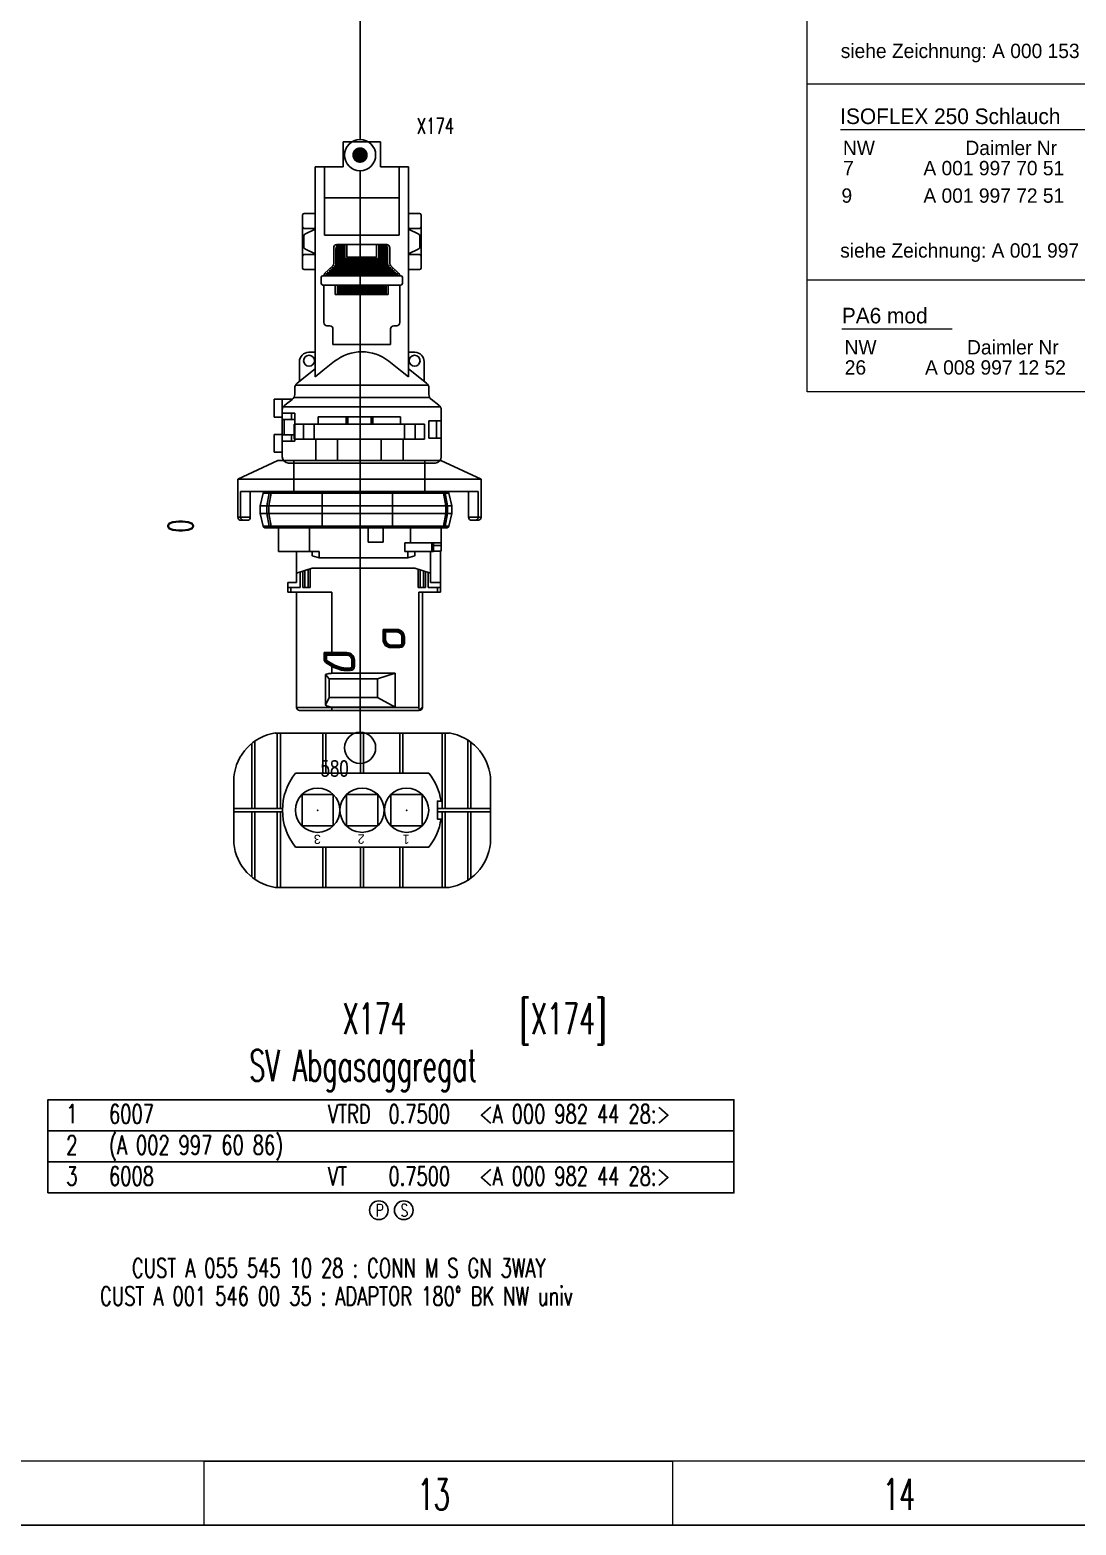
# Model space of a CAD drawing. Extents: x 69 to 1887, y 24 to 936.
# Drawn here: x 927.4 to 1095.2, y 23.8 to 263.4 of the extents above; entities that cross this region are included whole.
import ezdxf

# ---------------------------------------------------------------- set-up
doc = ezdxf.new("R2010")
doc.units = 0
doc.layers.get('0').update_dxf_attribs({"linetype": 'CONTINUOUS'})
doc.layers.add('LAYER_0', color=7, linetype='CONTINUOUS')
doc.styles.add('HS-BUNDLE-DIMENSION', font='ROMANS.SHX', dxfattribs={"width": 0.6, "height": 4})
doc.styles.add('HS-COMP-DESCRIPTION', font='ROMANS.SHX', dxfattribs={"width": 0.6, "height": 5})
doc.styles.add('HS-COMPONENT-FLAGS', font='ROMANS.SHX', dxfattribs={"width": 0.7, "height": 2})
doc.styles.add('HS-DRAWING-FRAME', font='ROMANS.SHX', dxfattribs={"width": 0.6, "height": 5})
doc.styles.add('HS-NODE', font='ROMANS.SHX', dxfattribs={"width": 0.7, "height": 2.5})
doc.styles.add('HS-PART-NO', font='ROMANS.SHX', dxfattribs={"width": 0.7, "height": 3})
doc.styles.add('HS-WIRE', font='ROMANS.SHX', dxfattribs={"width": 0.7, "height": 3})
doc.linetypes.add('ISOFLEX 250 NW 7', pattern='A,0.0001,-0.35,["=",Standard,S=1,R=0,X=-0.35,Y=-0.5],-0.35', length=0.7001)

# ---------------------------------------------------------------- blocks, each defined once
blk = doc.blocks.new('418050025')
at = {"linetype": 'Continuous'}
for p, q in [((-19.6, 0.5), (-20.2, -0.1)), ((-20.2, 0), (-20.2, -18.5)), ((-20.2, 0), (-20.1, 0)), ((-19.7, 0.5), (-0.5, 0.5)), ((-19.6, 0), (-19.6, -18.5)), ((0, 0), (-19.6, 0)), ((-5.7, 0.5), (-5.7, -0.06)), ((0, 0), (0, -18.5)), ((-15.84, -5.47), (-15.84, -0.06)), ((-15.84, -0.06), (-5.7, -0.06)), ((-15.84, -0.06), (-13, -1.6)), ((-13, -4.6), (-13, -1.6)), ((-5.25, -1.6), (-13, -1.6)), ((-5.25, -1.6), (-4.67, -0.35)), ((-5.25, -1.6), (-5.25, -4.6)), ((-4.67, -0.35), (-4.67, -5.3)), ((-13, -4.6), (-15.84, -5.47)), ((-5.25, -4.6), (-13, -4.6)), ((-4.67, -5.3), (-5.25, -4.6)), ((-5.7, -5.47), (-15.84, -5.47)), ((-9.3, -6.6), (-8.9, -6.6)), ((-9.3, -6.6), (-9.3, -7.6)), ((-9.1, -6.6), (-9.1, -7.6)), ((-8.9, -6.6), (-8.9, -7.6)), ((-8.24, -5.9), (-8.6, -5.9)), ((-8.6, -6.3), (-8.6, -5.9)), ((-8.24, -6.1), (-8.6, -6.1)), ((-8.24, -6.3), (-8.6, -6.3)), ((-8.24, -5.9), (-8.24, -6.3)), ((-5.84, -6.94), (-5.74, -6.77)), ((-4.95, -7.46), (-5.84, -6.94)), ((-5.7, -6.56), (-5.8, -6.74)), ((-4.85, -7.28), (-5.74, -6.77)), ((-5.7, -5.47), (-5.7, -6.56)), ((-9.3, -7.6), (-8.9, -7.6)), ((-8.1, -8.4), (-4.8, -8.4)), ((-8.1, -8.4), (-8.1, -8.8)), ((-8.1, -8.6), (-4.6, -8.6)), ((-8.1, -8.8), (-4.44, -8.8)), ((-5.7, -8.6), (-5.7, -18.5)), ((-4.95, -7.46), (-4.85, -7.28)), ((-4.8, -7.72), (-4.44, -7.72)), ((-4.8, -8.4), (-4.8, -7.72)), ((-4.6, -8.6), (-4.6, -7.72)), ((-4.44, -8.8), (-4.44, -7.72)), ((-17.3, -10.3), (-17.3, -11.3)), ((-17.3, -10.3), (-16.9, -10.3)), ((-17.3, -11.3), (-16.9, -11.3)), ((-17.1, -10.3), (-17.1, -11.3)), ((-16.9, -10.3), (-16.9, -11.3)), ((-15.1, -9.6), (-16.6, -9.6)), ((-16.6, -10), (-16.6, -9.6)), ((-15.1, -9.8), (-16.6, -9.8)), ((-15.1, -10), (-16.6, -10)), ((-15.1, -9.6), (-15.1, -10)), ((-14.3, -10.8), (-13.9, -10.8)), ((-14.3, -12.1), (-14.3, -10.8)), ((-14.1, -12.3), (-14.1, -10.8)), ((-13.9, -12.5), (-13.9, -10.8)), ((-16.1, -12.1), (-14.3, -12.1)), ((-16.1, -12.1), (-16.1, -12.5)), ((-16.1, -12.3), (-14.1, -12.3)), ((-16.1, -12.5), (-13.9, -12.5)), ((-23.1, -18.5), (-19.6, -18.5)), ((-23.1, -18.5), (-23.1, -20)), ((-22.6, -18.5), (-22.6, -19.2)), ((-5.7, -18.5), (1.4, -18.5)), ((0.9, -19.2), (0.9, -18.5)), ((1.4, -20), (1.4, -18.5)), ((-23.1, -19.2), (-21.1, -19.2)), ((-21.5, -20), (-23.1, -20)), ((-23.1, -25), (-23.1, -20)), ((-21.5, -25), (-21.5, -20)), ((-21.5, -21.5), (-18.99, -22.3)), ((-21.1, -21.63), (-21.1, -19.2)), ((-20.68, -21.76), (-20.68, -19.2)), ((-19.52, -19.2), (-20.68, -19.2)), ((-20.36, -21.86), (-20.36, -19.2)), ((-19.84, -22.03), (-19.84, -19.2)), ((-19.52, -22.13), (-19.52, -19.2)), ((-2.51, -22.3), (0, -21.5)), ((-2.18, -22.19), (-2.18, -19.2)), ((-1.02, -19.2), (-2.18, -19.2)), ((-1.86, -22.09), (-1.86, -19.2)), ((-1.34, -21.93), (-1.34, -19.2)), ((-1.02, -21.83), (-1.02, -19.2)), ((-0.6, -21.69), (-0.6, -19.2)), ((-0.6, -19.2), (1.4, -19.2)), ((0, -20), (0, -25)), ((0, -20), (1.4, -20)), ((-18.99, -22.3), (-2.51, -22.3)), ((-22, -25.02), (-23.2, -25.02)), ((-23.2, -28.8), (-23.2, -25.02)), ((-22, -25.93), (-23.2, -25.93)), ((-22, -25), (-17.4, -25)), ((-22, -25), (-22, -26.37)), ((-21.73, -25), (-21.73, -26.37)), ((-18.99, -24.3), (-17.87, -24)), ((-18.99, -25), (-18.99, -24.3)), ((-17.87, -24), (-3.63, -24)), ((-17.87, -25), (-17.87, -24)), ((-17.4, -25), (-17.4, -26.37)), ((-3.63, -24), (-2.51, -24.3)), ((-3.63, -24), (-3.63, -25)), ((2.9, -25), (-3.63, -25)), ((-2.51, -24.3), (-2.51, -25)), ((-2.1, -25), (-2.1, -28.8)), ((2.9, -25), (2.9, -28.8)), ((-17.4, -26.37), (-23.2, -26.37)), ((-18.29, -26.37), (-18.29, -28.8)), ((-13.9, -26.5), (-13.9, -28.8)), ((-13.9, -26.5), (-11.5, -26.5)), ((-11.5, -28.8), (-11.5, -26.5)), ((-29.6, -30.5), (-29.6, -36.6)), ((-29.6, -30.5), (-27.6, -30.5)), ((-29.15, -34.6), (-29.15, -30.5)), ((-29.1, -30), (-28.1, -30)), ((-27.6, -34.6), (-27.6, -30.5)), ((-24.9, -31.1), (-24.44, -29.04)), ((5.8, -31.1), (-24.9, -31.1)), ((-24.9, -32.3), (-24.9, -31.1)), ((5.34, -29.04), (-24.44, -29.04)), ((-24.24, -31.1), (-23.85, -29.04)), ((-24.24, -32.3), (-24.24, -31.1)), ((5.05, -28.8), (-24.15, -28.8)), ((-23.95, -31.1), (-23.56, -29.04)), ((-23.95, -32.3), (-23.95, -31.1)), ((-15.38, -34.6), (-15.38, -28.8)), ((-4.12, -34.6), (-4.12, -28.8)), ((4.45, -31.1), (4.06, -29.04)), ((4.74, -31.1), (4.35, -29.04)), ((4.45, -32.3), (4.45, -31.1)), ((4.74, -32.3), (4.74, -31.1)), ((5.8, -31.1), (5.34, -29.04)), ((5.8, -32.3), (5.8, -31.1)), ((7.4, -34.6), (7.4, -30.5)), ((7.4, -30.5), (9.4, -30.5)), ((7.9, -30), (8.9, -30)), ((8.95, -34.6), (8.95, -30.5)), ((9.4, -30.5), (9.4, -36.6)), ((5.8, -32.3), (-24.9, -32.3)), ((-24.44, -34.36), (-24.9, -32.3)), ((-23.85, -34.36), (-24.24, -32.3)), ((-23.56, -34.36), (-23.95, -32.3)), ((4.06, -34.36), (4.45, -32.3)), ((4.35, -34.36), (4.74, -32.3)), ((5.34, -34.36), (5.8, -32.3)), ((8.95, -34.6), (-29.15, -34.6)), ((5.34, -34.36), (-24.44, -34.36)), ((-20.6, -34.6), (-20.6, -39.6)), ((0.4, -34.6), (0.4, -39.6)), ((9.4, -36.6), (-29.6, -36.6)), ((-29.6, -36.6), (-23.17, -39.6)), ((9.4, -36.6), (2.97, -39.6)), ((2.97, -39.6), (-23.17, -39.6)), ((-17.1, -39.6), (-17.1, -43)), ((-13.6, -39.6), (-13.6, -43)), ((-6.6, -39.6), (-6.6, -43)), ((-3.1, -39.6), (-3.1, -43)), ((-20.55, -43), (0.35, -43)), ((-20.55, -43), (-20.55, -45.4)), ((-19.06, -45.4), (-19.06, -43)), ((-17.34, -43), (-17.34, -45.4)), ((-2.86, -43), (-2.86, -45.4)), ((-1.14, -45.4), (-1.14, -43)), ((0.35, -43), (0.35, -45.4)), ((0.35, -45.4), (-20.55, -45.4)), ((-16.7, -45.4), (-16.7, -46.55)), ((-12.24, -45.4), (-12.24, -46.55)), ((-11.96, -45.4), (-11.96, -46.55)), ((-8.24, -45.4), (-8.24, -46.55)), ((-7.96, -45.4), (-7.96, -46.55)), ((-3.5, -45.4), (-3.5, -46.55)), ((-3.5, -46.55), (-16.7, -46.55))]:
    blk.add_line(p, q, dxfattribs=at)
for centre, radius, start, end in [((-19.7, 0), 0.5, 90, 180), ((-0.5, 0), 0.5, 0, 90), ((-8.6, -6.6), 0.7, 90, 180), ((-8.6, -6.6), 0.5, 90, 180), ((-8.6, -6.6), 0.3, 90, 180), ((-8.24, -11.1), 5.2, 60.7637, 90), ((-8.24, -11.1), 5, 60, 90), ((-8.24, -11.1), 4.8, 60, 90), ((-8.1, -7.6), 1.2, 180, 270), ((-8.1, -7.6), 1, 180, 270), ((-8.1, -7.6), 0.8, 180, 270), ((-5.1, -7.72), 0.3, 0, 60), ((-5.1, -7.72), 0.5, 0, 60), ((-16.6, -10.3), 0.7, 90, 180), ((-16.1, -11.3), 1.2, 180, 270), ((-16.6, -10.3), 0.5, 90, 180), ((-16.1, -11.3), 1, 180, 270), ((-16.6, -10.3), 0.3, 90, 180), ((-16.1, -11.3), 0.8, 180, 270), ((-15.1, -10.8), 1.2, 0, 90), ((-15.1, -10.8), 1, 0, 90), ((-15.1, -10.8), 0.8, 0, 90), ((-29.1, -30.5), 0.5, 101.537, 180), ((-28.1, -30.5), 0.5, 0, 90), ((-24.15, -29.1), 0.3, 90, 167.5), ((5.05, -29.1), 0.3, 12.5, 90), ((7.9, -30.5), 0.5, 90, 180), ((8.9, -30.5), 0.5, 0, 90), ((-24.15, -34.3), 0.3, 192.5, 270), ((5.05, -34.3), 0.3, 270, 347.5)]:
    blk.add_arc(centre, radius, start, end, dxfattribs=at)
for points, start_tangent, end_tangent in [([(-19.75, 0.35), (-19.67, 0.25), (-19.62, 0.13), (-19.6, 0)], (0.707107, -0.707107), (0, -1)), ([(-5.7, -0.06), (-5.37, -0.09), (-5.02, -0.19), (-4.67, -0.35)], (1, 0), (0.869808, -0.493391)), ([(-5.64, -6.6), (-5.69, -6.68), (-5.73, -6.75), (-5.74, -6.77)], (-0.499961, -0.866048), (0.866025, -0.5)), ([(-4.67, -5.3), (-5.02, -5.39), (-5.36, -5.45), (-5.7, -5.47)], (-0.952637, -0.304111), (-1, 0)), ([(-5.64, -6.6), (-5.67, -6.58), (-5.7, -6.56)], (-0.858397, 0.512985), (-0.865274, 0.501299)), ([(-4.78, -7.11), (-5.07, -6.94), (-5.35, -6.77), (-5.64, -6.6)], (-0.858397, 0.512985), (-0.858397, 0.512985)), ([(-4.78, -7.11), (-4.82, -7.19), (-4.85, -7.26), (-4.85, -7.28)], (-0.490183, -0.87162), (0.866028, -0.499996)), ([(-4.74, -7.14), (-4.78, -7.11)], (-0.813895, 0.581012), (-0.858583, 0.512675)), ([(-4.44, -7.72), (-4.47, -7.54), (-4.53, -7.37), (-4.64, -7.22), (-4.74, -7.14)], (0.00037, 1), (-0.813895, 0.581012)), ([(-4.6, -8.6), (-4.61, -8.59), (-4.65, -8.55), (-4.7, -8.5), (-4.75, -8.45), (-4.8, -8.4)], (-0.707107, 0.707107), (-0.707107, 0.707107)), ([(-4.44, -8.8), (-4.5, -8.74), (-4.55, -8.68), (-4.58, -8.64), (-4.6, -8.6)], (-0.692061, 0.721839), (0, 1)), ([(-14.1, -12.3), (-14.11, -12.29), (-14.15, -12.25), (-14.2, -12.2), (-14.25, -12.15), (-14.3, -12.1)], (-0.707107, 0.707107), (-0.707107, 0.707107)), ([(-14.1, -12.3), (-14.09, -12.31), (-14.05, -12.35), (-14, -12.4), (-13.95, -12.45), (-13.9, -12.5)], (0.707107, -0.707107), (0.707107, -0.707107)), ([(-29.2, -30.01), (-29.17, -30), (-29.13, -30), (-29.1, -30)], (0.979796, 0.2), (1, 0)), ([(-28.96, -30.1), (-29.06, -30.21), (-29.13, -30.35), (-29.15, -30.5)], (-0.794329, -0.607487), (0, -1)), ([(-28.68, -30), (-28.82, -30.02), (-28.96, -30.1)], (-1, 0), (-0.794329, -0.607487)), ([(-23.85, -29.04), (-23.8, -28.91), (-23.71, -28.83), (-23.59, -28.8)], (0.18855, 0.982064), (1, 0)), ([(-23.56, -29.04), (-23.51, -28.91), (-23.5, -28.9)], (0.18855, 0.982064), (0.605705, 0.795689)), ([(-23.5, -28.9), (-23.42, -28.83), (-23.3, -28.8)], (0.605705, 0.795689), (1, 0)), ([(4, -28.9), (3.92, -28.83), (3.8, -28.8)], (-0.605705, 0.795689), (-1, 0)), ([(4.06, -29.04), (4.01, -28.91), (4, -28.9)], (-0.18855, 0.982064), (-0.605705, 0.795689)), ([(4.35, -29.04), (4.3, -28.91), (4.2, -28.83), (4.09, -28.8)], (-0.18855, 0.982064), (-1, 0)), ([(8.48, -30), (8.62, -30.02), (8.76, -30.1)], (1, 0), (0.794329, -0.607487)), ([(8.76, -30.1), (8.86, -30.21), (8.93, -30.35), (8.95, -30.5)], (0.794329, -0.607487), (0, -1)), ([(-23.59, -34.6), (-23.71, -34.57), (-23.8, -34.49), (-23.85, -34.36)], (-1, 0), (-0.18855, 0.982064)), ([(-23.3, -34.6), (-23.42, -34.57), (-23.51, -34.49), (-23.56, -34.36)], (-1, 0), (-0.18855, 0.982064)), ([(3.8, -34.6), (3.92, -34.57), (4.01, -34.49), (4.06, -34.36)], (1, 0), (0.18855, 0.982064)), ([(4.09, -34.6), (4.2, -34.57), (4.3, -34.49), (4.35, -34.36)], (1, 0), (0.18855, 0.982064))]:
    blk.add_spline(points, degree=3, dxfattribs=dict(at, start_tangent=start_tangent, end_tangent=end_tangent))
at = {"layer": 'LAYER_0', "color": 7}
for points in [[(3.42, 28.85), (-24.48, 28.85)], [(-23.86, 28.85), (-23.86, 16.71)], [(-23.36, 16.71), (-23.36, 28.85)], [(-17.08, 28.86), (-17.08, 22.4)], [(-16.58, 22.4), (-16.58, 28.86)], [(-10.77, 28.85), (-10.77, 22.4)], [(-10.27, 22.4), (-10.27, 28.85)], [(-4.71, 28.85), (-4.71, 22.4)], [(-4.21, 22.4), (-4.21, 28.85)], [(2.57, 28.85), (2.57, 16.71)], [(3.07, 16.71), (3.07, 28.85)], [(-27.97, 27.35), (-27.97, 16.71)], [(-27.47, 16.71), (-27.47, 27.71)], [(6.67, 27.52), (6.67, 16.7)], [(7.17, 16.71), (7.17, 27.15)], [(-31.1, 21.8), (-31.1, 11.14)], [(0.17, 22.4), (-21.21, 22.4)], [(10.04, 11.14), (10.04, 21.79)], [(-23.19, 15.01), (-22.59, 15.01), (-22.59, 17.9), (-23.19, 17.9)], [(-15.16, 13.97), (-15.16, 18.97), (-20.16, 18.97), (-20.16, 13.97), (-15.16, 13.97)], [(-8.03, 13.97), (-8.03, 18.97), (-13.03, 18.97), (-13.03, 13.97), (-8.03, 13.97)], [(-0.9, 13.97), (-0.9, 18.97), (-5.9, 18.97), (-5.9, 13.97), (-0.9, 13.97)], [(-22.58, 16.71), (-31.1, 16.71)], [(-31.1, 16.21), (-22.58, 16.21)], [(-27.97, 16.2), (-27.97, 5.59)], [(-27.47, 5.23), (-27.47, 16.2)], [(-23.86, 16.2), (-23.86, 4.09)], [(-23.36, 4.09), (-23.36, 16.2)], [(10.04, 16.71), (2.25, 16.71)], [(2.25, 16.21), (10.04, 16.21)], [(2.57, 16.2), (2.57, 4.09)], [(3.07, 4.09), (3.07, 16.2)], [(6.67, 16.2), (6.67, 5.41)], [(7.17, 5.78), (7.17, 16.2)], [(-21.21, 10.54), (0.17, 10.54)], [(-17.08, 10.54), (-17.08, 4.09)], [(-16.58, 4.09), (-16.58, 10.54)], [(-10.77, 10.54), (-10.77, 4.09)], [(-10.27, 4.09), (-10.27, 10.54)], [(-4.71, 10.54), (-4.71, 4.09)], [(-4.21, 4.09), (-4.21, 10.54)], [(-24.48, 4.1), (3.42, 4.1)]]:
    blk.add_lwpolyline(points, dxfattribs=at)
for centre in [(-17.66, 16.47), (-3.4, 16.47)]:
    blk.add_circle(centre, 3.55, dxfattribs=at)
for centre, radius, start, end in [((-23.18, 21), 7.96, 99.3555, 174.266), ((2.13, 21), 7.96, 5.73, 80.64), ((-13.81, 16.46), 9.48, 141.326, 171.231), ((-7.24, 16.46), 9.48, 321.33, 38.67), ((-10.53, 16.47), 3.55, 94.0313, 85.97), ((-10.53, 16.47), 3.55, 85.97, 94.0313), ((-13.81, 16.46), 9.48, 188.769, 218.67), ((-23.18, 11.94), 7.96, 185.734, 260.64), ((2.12, 11.94), 7.96, 279.36, 354.27)]:
    blk.add_arc(centre, radius, start, end, dxfattribs=at)
for p in [(-17.66, 16.47), (-3.4, 16.47)]:
    blk.add_point(p, dxfattribs=at)
for s, p in [('1', (-18.14, 20.41)), ('2', (-10.93, 20.35)), ('3', (-3.91, 20.39))]:
    blk.add_text(s, height=1.5, dxfattribs=at).set_placement(p)
blk = doc.blocks.new('A$C3CD56516')
at = {"layer": 'LAYER_0', "color": 7}
for points in [[(11.05, 51.5), (17.05, 51.5)], [(11.05, 47.5), (11.05, 51.5)], [(17.05, 47.5), (17.05, 51.5)], [(6.55, 13.81), (6.55, 47.5)], [(6.55, 47.5), (11.05, 47.5)], [(8.05, 36.5), (8.05, 47.5)], [(17.05, 47.5), (21.55, 47.5)], [(20.05, 36.5), (20.05, 47.5)], [(21.55, 13.81), (21.55, 47.5)], [(8.05, 42.5), (20.05, 42.5)], [(4.55, 37.85), (4.55, 39.75)], [(6.55, 40), (4.8, 40)], [(21.55, 40), (23.3, 40)], [(23.55, 37.85), (23.55, 39.75)], [(4.55, 37.35), (4.55, 37.85)], [(4.55, 33.65), (4.55, 37.35)], [(4.75, 34.56), (4.75, 36.44)], [(6.55, 37.6), (4.8, 37.6)], [(4.89, 36.67), (6.55, 37.47)], [(8.05, 36.5), (20.05, 36.5)], [(21.55, 37.6), (23.3, 37.6)], [(23.21, 36.67), (21.55, 37.47)], [(23.35, 34.56), (23.35, 36.44)], [(23.55, 37.35), (23.55, 37.85)], [(23.55, 33.65), (23.55, 37.35)], [(4.55, 33.15), (4.55, 33.65)], [(4.89, 34.33), (6.55, 33.52)], [(9.55, 31.93), (9.55, 34.5)], [(9.8, 34.3), (11.42, 34.3)], [(11.42, 34.05), (9.8, 34.05)], [(9.8, 33.8), (11.42, 33.8)], [(11.42, 33.55), (9.8, 33.55)], [(11.42, 34.55), (9.81, 34.55)], [(9.92, 34.8), (11.42, 34.8)], [(10.05, 35), (11.67, 35)], [(11.67, 33), (11.67, 35)], [(11.67, 35), (16.42, 35)], [(16.42, 33), (16.42, 35)], [(16.42, 35), (18.05, 35)], [(16.67, 34.8), (18.17, 34.8)], [(18.28, 34.55), (16.67, 34.55)], [(16.67, 34.3), (18.3, 34.3)], [(18.3, 34.05), (16.67, 34.05)], [(16.67, 33.8), (18.3, 33.8)], [(18.3, 33.55), (16.67, 33.55)], [(18.55, 34.5), (18.55, 31.97)], [(23.21, 34.33), (21.55, 33.52)], [(23.55, 33.15), (23.55, 33.65)], [(4.55, 31.25), (4.55, 33.15)], [(6.55, 33.4), (4.8, 33.4)], [(9.41, 31.62), (8.08, 30.38)], [(9.32, 31.3), (18.78, 31.3)], [(18.51, 31.55), (9.59, 31.55)], [(9.76, 31.8), (18.33, 31.8)], [(9.8, 33.3), (11.42, 33.3)], [(11.42, 33.05), (9.8, 33.05)], [(9.8, 32.8), (18.3, 32.8)], [(18.3, 32.55), (9.8, 32.55)], [(9.8, 32.3), (18.3, 32.3)], [(18.3, 32.05), (9.8, 32.05)], [(11.67, 33), (16.42, 33)], [(16.67, 33.3), (18.3, 33.3)], [(18.3, 33.05), (16.67, 33.05)], [(18.71, 31.6), (19.99, 30.4)], [(21.55, 33.4), (23.3, 33.4)], [(23.55, 31.25), (23.55, 33.15)], [(6.55, 31), (4.8, 31)], [(7.55, 28.78), (7.55, 29.78)], [(7.95, 30.03), (7.8, 30.03)], [(20.15, 30.03), (7.95, 30.03)], [(19.89, 30.05), (8.2, 30.05)], [(8.29, 30.3), (19.81, 30.3)], [(19.58, 30.55), (8.52, 30.55)], [(8.79, 30.8), (19.31, 30.8)], [(19.04, 31.05), (9.05, 31.05)], [(20.3, 30.03), (20.15, 30.03)], [(20.55, 28.78), (20.55, 29.78)], [(21.55, 31), (23.3, 31)], [(9.8, 28.53), (7.8, 28.53)], [(7.95, 22.5), (7.95, 28.53)], [(9.8, 27.03), (9.8, 28.53)], [(18.3, 28.53), (9.8, 28.53)], [(18.3, 27.03), (9.8, 27.03)], [(10.05, 28.3), (18.05, 28.3)], [(18.05, 28.05), (10.05, 28.05)], [(10.05, 27.8), (18.05, 27.8)], [(18.05, 27.55), (10.05, 27.55)], [(10.05, 27.3), (18.05, 27.3)], [(18.05, 27.05), (10.05, 27.05)], [(18.3, 27.03), (18.3, 28.53)], [(20.3, 28.53), (18.3, 28.53)], [(20.15, 28.53), (20.15, 22.5)], [(8.92, 22), (8.45, 22)], [(19.65, 22), (19.17, 22)], [(9.42, 19), (9.42, 21.5)], [(18.67, 19), (18.67, 21.5)], [(5.55, 17.75), (6.55, 17.75)], [(18.67, 19), (9.42, 19)], [(21.55, 17.75), (22.55, 17.75)], [(3.68, 12.8), (6.55, 15.09)], [(4.05, 13.1), (4.05, 16.25)], [(6.55, 13.81), (7.82, 14.82)], [(7.82, 14.82), (9.69, 16.31)], [(18.41, 16.31), (20.27, 14.82)], [(20.27, 14.82), (21.55, 13.81)], [(21.55, 15.08), (24.42, 12.8)], [(24.05, 13.1), (24.05, 16.25)], [(3.3, 11), (3.3, 12.02)], [(3.42, 12.5), (24.66, 12.5)], [(24.8, 12.02), (24.8, 11)], [(0, 10.22), (2.9, 10.22)], [(0, 10.22), (0, 7.35)], [(1.3, 1.72), (1.3, 10.22)], [(1.7, 9.3), (2.9, 10.2)], [(24.93, 10.5), (3.17, 10.5)], [(26.4, 9.3), (25.16, 10.23)], [(1.3, 7.35), (0, 7.35)], [(1.3, 1), (1.3, 8.5)], [(3.3, 8), (1.3, 8)], [(1.43, 9), (26.65, 9)], [(2.8, 7), (2.8, 8)], [(3.3, 3.5), (3.3, 8)], [(26.8, 1), (26.8, 8.5)], [(3.3, 7), (1.3, 7)], [(1.58, 7), (1.58, 4.5)], [(24.8, 4), (24.8, 6.75)], [(24.8, 6.75), (26.8, 6.75)], [(26.05, 4), (26.05, 6.75)], [(1.3, 4.6), (0, 4.6)], [(0, 4.6), (0, 1.72)], [(3.3, 4.5), (1.3, 4.5)], [(3.3, 3.5), (1.3, 3.5)], [(2.8, 3.5), (2.8, 4.5)], [(24.8, 4), (26.8, 4)], [(0, 1.72), (1.3, 1.72)], [(2.3, 0), (25.8, 0)]]:
    blk.add_lwpolyline(points, dxfattribs=at)
for centre in [(5.59, 16.4), (22.51, 16.4)]:
    blk.add_circle(centre, 0.875, dxfattribs=at)
for centre, radius, start, end in [((4.8, 39.75), 0.25, 90, 180), ((23.3, 39.75), 0.25, 0, 90), ((4.8, 37.85), 0.25, 180, 270), ((5, 36.44), 0.25, 115.89, 180), ((23.1, 36.44), 0.25, 0, 64.107), ((23.3, 37.85), 0.25, 270, 0), ((5, 34.56), 0.25, 180, 244.07), ((10.05, 34.5), 0.5, 90, 180), ((18.05, 34.5), 0.5, 0, 90), ((23.1, 34.56), 0.25, 295.93, 0), ((4.8, 33.15), 0.25, 90, 180), ((4.8, 31.25), 0.25, 180, 270), ((9.05, 31.97), 0.5, 313.14, 0), ((19.05, 31.97), 0.5, 180, 226.85), ((23.3, 33.15), 0.25, 0, 90), ((23.3, 31.25), 0.25, 270, 0), ((7.8, 29.78), 0.25, 90, 180), ((7.8, 28.78), 0.25, 180, 270), ((8.45, 30.03), 0.5, 133.19, 180), ((19.65, 30.03), 0.5, 0, 46.832), ((20.3, 29.78), 0.25, 0, 90), ((20.3, 28.78), 0.25, 270, 0), ((8.45, 22.5), 0.5, 180, 270), ((8.92, 21.5), 0.5, 0, 90), ((19.17, 21.5), 0.5, 90, 180), ((19.65, 22.5), 0.5, 270, 0.0488), ((5.55, 16.25), 1.5, 90, 180), ((14.05, 10.83), 7, 51.488, 128.5), ((22.55, 16.25), 1.5, 0, 90), ((4.3, 12.02), 1, 128.49, 180), ((23.8, 12.02), 1, 0, 51.593), ((2.3, 11), 1, 306.93, 0), ((25.8, 11), 1, 180, 233.03), ((2.3, 8.5), 1, 126.83, 180), ((25.8, 8.5), 1, 0, 53.156), ((2.3, 1), 1, 180, 270), ((25.8, 1), 1, 270, 0)]:
    blk.add_arc(centre, radius, start, end, dxfattribs=at)
blk = doc.blocks.new('418889500')
at = {"layer": 'LAYER_0', "color": 7, "linetype": 'Continuous'}
blk.add_blockref('A$C3CD56516', (-0.1, -0.06), dxfattribs=at)

msp = doc.modelspace()

# ---------------------------------------------------------------- linework, layer by layer
at = {"color": 7, "lineweight": 20}
for p, q in [((1052.05, 254.77), (1145.11, 254.77)), ((1057.36, 247.44), (1109.42, 247.44)), ((1052.05, 223.35), (1145.11, 223.35)), ((1057.62, 215.49), (1075.3, 215.49)), ((68.93, 23.76), (1557.93, 23.76))]:
    msp.add_line(p, q, dxfattribs=at)
at = {"color": 7, "lineweight": 20, "ltscale": 3}
for p, q in [((1546.82, 34.03), (80.11, 34.03)), ((955.33, 34.03), (1030.43, 34.03)), ((955.33, 23.76), (955.33, 34.03)), ((1030.43, 34.03), (1030.43, 23.76)), ((1557.93, 23.76), (69, 23.76)), ((1030.43, 23.76), (955.33, 23.76))]:
    msp.add_line(p, q, dxfattribs=at)
at = {"color": 7, "linetype": 'ISOFLEX 250 NW 7', "ltscale": 8}
msp.add_lwpolyline([(980.35, 245.84), (980.35, 302.26)], dxfattribs=at)
at = {"color": 7, "lineweight": 20, "ltscale": 3}
msp.add_lwpolyline([(1052.05, 301.5), (1145.11, 301.5), (1145.11, 205.37), (1052.05, 205.37)], close=True, dxfattribs=at)
at = {"color": 7, "linetype": 'Continuous'}
msp.add_lwpolyline([(979.72, 243.34, 1.25, 1.25, 1), (980.97, 243.34, 1.25, 1.25, 1)], format="xyseb", close=True, dxfattribs=at)
at = {"color": 7, "ltscale": 8}
msp.add_lwpolyline([(980.35, 150.84), (980.35, 240.84)], dxfattribs=at)
at = {"color": 250, "linetype": 'Continuous'}
for points in [[(930.3, 86.96), (930.3, 91.94), (1040.3, 91.94), (1040.3, 86.96), (930.3, 86.96)], [(930.3, 81.98), (930.3, 86.96), (1040.3, 86.96), (1040.3, 81.98), (930.3, 81.98)], [(930.3, 77), (930.3, 81.98), (1040.3, 81.98), (1040.3, 77), (930.3, 77)]]:
    msp.add_lwpolyline(points, dxfattribs=at)
at = {"color": 7, "linetype": 'Continuous'}
for centre in [(980.35, 243.34), (980.35, 148.34)]:
    msp.add_circle(centre, 2.5, dxfattribs=at)
at = {"color": 250, "linetype": 'Continuous'}
for centre in [(983.36, 74.22), (987.36, 74.22)]:
    msp.add_circle(centre, 1.5, dxfattribs=at)

# ---------------------------------------------------------------- block references
at = {"color": 1, "lineweight": 20}
msp.add_blockref('418889500', (966.68, 194.04), dxfattribs=at)
at = {"color": 1, "lineweight": 20, "rotation": 180}
msp.add_blockref('418050025', (970.15, 154.81), dxfattribs=at)

# ---------------------------------------------------------------- texts
at = {"color": 7, "lineweight": 20}
for s, p in [('siehe Zeichnung: A 000 153 09 64', (1057.42, 258.89)), ('NW', (1057.78, 243.34)), ('Daimler Nr', (1077.42, 243.34)), ('7', (1057.81, 240.1)), ('A 001 997 70 51', (1070.68, 240.1)), ('9', (1057.54, 235.7)), ('A 001 997 72 51', (1070.68, 235.7)), ('siehe Zeichnung: A 001 997 28 51', (1057.34, 226.9)), ('NW', (1058.04, 211.39)), ('Daimler Nr', (1077.68, 211.39)), ('26', (1058.07, 208.15)), ('A 008 997 12 52', (1070.94, 208.15))]:
    msp.add_text(s, height=2.3, dxfattribs=at).set_placement(p)
at = {"color": 7, "linetype": 'Continuous'}
for s, height, style, width, p in [('X174', 2.5, 'HS-NODE', 0.7, (989.45, 246.76)), ('580', 2.5, 'HS-NODE', 0.7, (974.02, 143.77)), (' [X174]', 5, 'HS-COMP-DESCRIPTION', 0.6, (1003.88, 102.43)), ('X174', 5, 'HS-COMP-DESCRIPTION', 0.6, (977.52, 102.43)), ('SV Abgasaggregat', 5, 'HS-COMP-DESCRIPTION', 0.6, (962.59, 94.93)), (' 1  ', 3, 'HS-WIRE', 0.7, (931.8, 88.16)), ('6007 ', 3, 'HS-WIRE', 0.7, (940.1, 88.16)), ('VTRD ', 3, 'HS-WIRE', 0.7, (975.2, 88.16)), ('0.7500 ', 3, 'HS-WIRE', 0.7, (984.9, 88.16)), (' <A 000 982 44 28:>  ', 3, 'HS-WIRE', 0.7, (998, 88.16)), ('(A 002 997 60 86) ', 3, 'HS-WIRE', 0.7, (940.1, 83.18)), (' 2  ', 3, 'HS-WIRE', 0.7, (931.8, 83.18)), (' 3  ', 3, 'HS-WIRE', 0.7, (931.8, 78.2)), ('6008 ', 3, 'HS-WIRE', 0.7, (940.1, 78.2)), ('VT ', 3, 'HS-WIRE', 0.7, (975.2, 78.2)), ('0.7500 ', 3, 'HS-WIRE', 0.7, (984.9, 78.2)), (' <A 000 982 44 28:>  ', 3, 'HS-WIRE', 0.7, (998, 78.2)), ('CUST A 055 545 10 28 : CONN M S GN 3WAY', 3, 'HS-PART-NO', 0.7, (943.76, 63.47)), ('CUST A 001 546 00 35 : ADAPTOR 180° BK NW univ', 3, 'HS-PART-NO', 0.7, (938.66, 58.97))]:
    msp.add_text(s, height=height, dxfattribs=dict(at, style=style, width=width)).set_placement(p)
at = {"color": 7, "linetype": 'Continuous', "ltscale": 8, "style": 'HS-BUNDLE-DIMENSION', "width": 0.6}
msp.add_text('0', height=4, rotation=90, dxfattribs=at).set_placement((953.57, 182.86))
at = {"color": 250, "linetype": 'Continuous', "style": 'HS-COMPONENT-FLAGS', "width": 0.7}
for s, p in [('P', (982.86, 73.22)), ('S', (986.86, 73.22))]:
    msp.add_text(s, height=2, dxfattribs=at).set_placement(p)
at = {"color": 7, "lineweight": 20, "style": 'HS-DRAWING-FRAME', "width": 0.6}
for s, p in [('13', (989.6, 26.19)), ('14', (1064.22, 26.19))]:
    msp.add_text(s, height=5, dxfattribs=at).set_placement(p)
at = {"color": 7, "lineweight": 20, "char_height": 2.5, "width": 173.1556, "attachment_point": 1}
for s, insert in [('ISOFLEX 250 Schlauch', (1057.34, 250.81)), ('PA6 mod', (1057.6, 218.86))]:
    msp.add_mtext(s, dxfattribs=dict(at, insert=insert))

doc.saveas('drawing.dxf')
